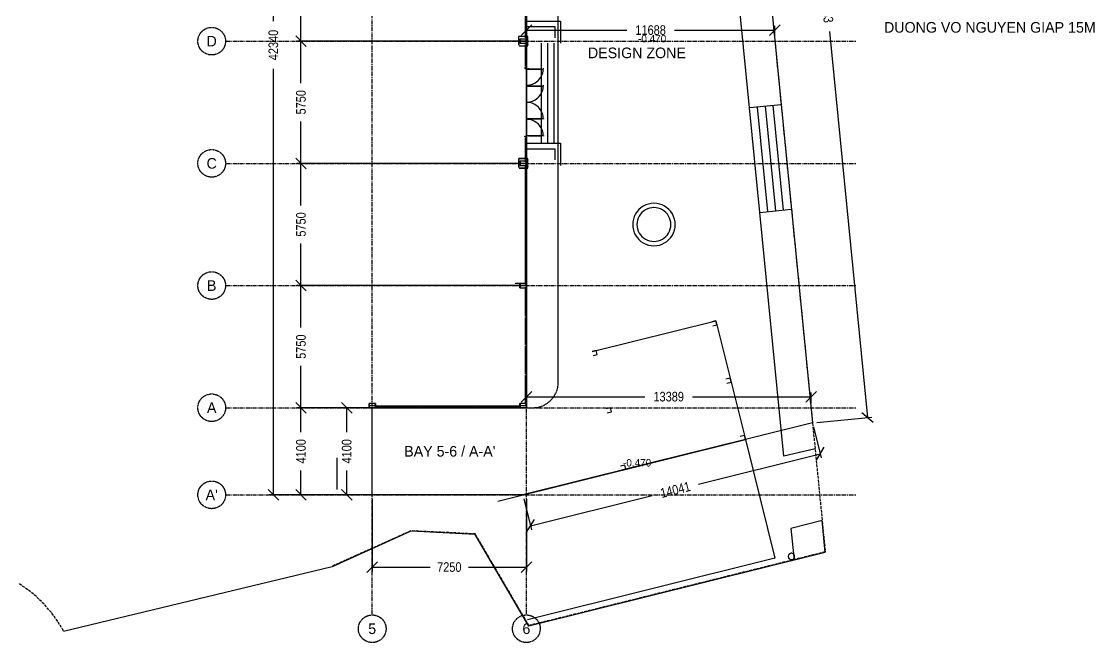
# Model space of a CAD drawing. Header units: millimetres. Extents: x -74219 to 26724, y -11313 to 45223.
# Drawn here: x -23748 to 26724, y -6950 to 22279 of the extents above; entities that cross this region are included whole.
import ezdxf
from ezdxf.enums import TextEntityAlignment as Align

# ---------------------------------------------------------------- set-up
doc = ezdxf.new("R2010")
doc.units = ezdxf.units.MM
for name, pattern in [('CENTER', [5.08, 3.175, -0.635, 0.635, -0.635]), ('DASHDOT', [3.556, 2.54, -0.508, 0, -0.508]), ('DASHED', [1.524, 1.27, -0.254])]:
    doc.linetypes.add(name, pattern=pattern)
for name, color, linetype in [('SMK-ABOVE', 5, 'DASHED'), ('SMK-BLDG', 7, 'CONTINUOUS'), ('SMK-CONTEXT', 8, 'CONTINUOUS'), ('SMK-DIMS', 7, 'CONTINUOUS'), ('SMK-DOOR', 7, 'CONTINUOUS'), ('SMK-EXIST', 30, 'CONTINUOUS'), ('SMK-GLAZ', 5, 'CONTINUOUS'), ('SMK-GRID', 8, 'CENTER'), ('SMK-LEVEL', 7, 'CONTINUOUS'), ('SMK-LOT', 1, 'DASHDOT'), ('SMK-STEPS', 30, 'CONTINUOUS'), ('SMK-TEXT', 7, 'CONTINUOUS'), ('SMK-ZONE', 3, 'CONTINUOUS')]:
    doc.layers.add(name, color=color, linetype=linetype)
doc.styles.add('OpenSansCondensed-Light', font='OpenSansCondensed-Light.ttf')
doc.dimstyles.new('SMK200', dxfattribs={"dimtxt": 450, "dimasz": 300, "dimexe": 200, "dimexo": 200, "dimgap": 100, "dimtad": 1, "dimdec": 0, "dimtsz": 250, "dimcen": 2.5, "dimazin": 3, "dimtfac": 1, "dimtmove": 0, "dimatfit": 3})

# ---------------------------------------------------------------- blocks, each defined once
blk = doc.blocks.new('_OBLIQUE')
at = {"color": 0, "linetype": 'BYBLOCK'}
blk.add_line((-0.5, -0.5), (0.5, 0.5), dxfattribs=at)
blk = doc.blocks.new('*D1')
for p, q in [((-200, 4100), (-10800, 4100)), ((-10600, 2950), (-10600, 4100)), ((-10600, 0), (-10600, 1150)), ((-200, 0), (-10800, 0))]:
    blk.add_line(p, q)
at = {"layer": 'Defpoints'}
for p in [(0, 4100), (-10600, 0), (0, 0)]:
    blk.add_point(p, dxfattribs=at)
at = {"layer": 'SMK-DIMS', "xscale": 500, "yscale": 500, "rotation": 90}
for p in [(-10600, 4100), (-10600, 0)]:
    blk.add_blockref('_OBLIQUE', p, dxfattribs=at)
at = {"layer": 'SMK-DIMS', "insert": (-10600, 2050), "char_height": 450, "attachment_point": 5, "rotation": 90, "style": 'OpenSansCondensed-Light'}
blk.add_mtext('4100', dxfattribs=at)
blk = doc.blocks.new('*D2')
for p, q in [((-200, 9850), (-10800, 9850)), ((-10600, 7875), (-10600, 9850)), ((-10600, 4100), (-10600, 6075)), ((-200, 4100), (-10800, 4100))]:
    blk.add_line(p, q)
at = {"layer": 'Defpoints'}
for p in [(0, 9850), (-10600, 4100), (0, 4100)]:
    blk.add_point(p, dxfattribs=at)
at = {"layer": 'SMK-DIMS', "xscale": 500, "yscale": 500, "rotation": 90}
for p in [(-10600, 9850), (-10600, 4100)]:
    blk.add_blockref('_OBLIQUE', p, dxfattribs=at)
at = {"layer": 'SMK-DIMS', "insert": (-10600, 6975), "char_height": 450, "attachment_point": 5, "rotation": 90, "style": 'OpenSansCondensed-Light'}
blk.add_mtext('5750', dxfattribs=at)
blk = doc.blocks.new('*D3')
for p, q in [((-200, 15600), (-10800, 15600)), ((-10600, 13625), (-10600, 15600)), ((-10600, 9850), (-10600, 11825)), ((-200, 9850), (-10800, 9850))]:
    blk.add_line(p, q)
at = {"layer": 'Defpoints'}
for p in [(0, 15600), (-10600, 9850), (0, 9850)]:
    blk.add_point(p, dxfattribs=at)
at = {"layer": 'SMK-DIMS', "xscale": 500, "yscale": 500, "rotation": 90}
for p in [(-10600, 15600), (-10600, 9850)]:
    blk.add_blockref('_OBLIQUE', p, dxfattribs=at)
at = {"layer": 'SMK-DIMS', "insert": (-10600, 12725), "char_height": 450, "attachment_point": 5, "rotation": 90, "style": 'OpenSansCondensed-Light'}
blk.add_mtext('5750', dxfattribs=at)
blk = doc.blocks.new('*D4')
for p, q in [((-200, 21350), (-10800, 21350)), ((-10600, 19375), (-10600, 21350)), ((-10600, 15600), (-10600, 17575)), ((-200, 15600), (-10800, 15600))]:
    blk.add_line(p, q)
at = {"layer": 'Defpoints'}
for p in [(0, 21350), (-10600, 15600), (0, 15600)]:
    blk.add_point(p, dxfattribs=at)
at = {"layer": 'SMK-DIMS', "xscale": 500, "yscale": 500, "rotation": 90}
for p in [(-10600, 21350), (-10600, 15600)]:
    blk.add_blockref('_OBLIQUE', p, dxfattribs=at)
at = {"layer": 'SMK-DIMS', "insert": (-10600, 18475), "char_height": 450, "attachment_point": 5, "rotation": 90, "style": 'OpenSansCondensed-Light'}
blk.add_mtext('5750', dxfattribs=at)
blk = doc.blocks.new('*D5')
for p, q in [((-200, 27100), (-10800, 27100)), ((-10600, 25125), (-10600, 27100)), ((-10600, 21350), (-10600, 23325)), ((-200, 21350), (-10800, 21350))]:
    blk.add_line(p, q)
at = {"layer": 'Defpoints'}
for p in [(0, 27100), (-10600, 21350), (0, 21350)]:
    blk.add_point(p, dxfattribs=at)
at = {"layer": 'SMK-DIMS', "xscale": 500, "yscale": 500, "rotation": 90}
for p in [(-10600, 27100), (-10600, 21350)]:
    blk.add_blockref('_OBLIQUE', p, dxfattribs=at)
at = {"layer": 'SMK-DIMS', "insert": (-10600, 24225), "char_height": 450, "attachment_point": 5, "rotation": 90, "style": 'OpenSansCondensed-Light'}
blk.add_mtext('5750', dxfattribs=at)
blk = doc.blocks.new('*D9')
for p, q in [((-200, 42340.2), (-12100, 42340.2)), ((-11900, 22295.1), (-11900, 42340.2)), ((-11900, 0), (-11900, 20045.1)), ((-200, 0), (-12100, 0))]:
    blk.add_line(p, q)
at = {"layer": 'Defpoints'}
for p in [(0, 42340.2), (-11900, 0), (0, 0)]:
    blk.add_point(p, dxfattribs=at)
at = {"layer": 'SMK-DIMS', "xscale": 500, "yscale": 500, "rotation": 90}
for p in [(-11900, 42340.2), (-11900, 0)]:
    blk.add_blockref('_OBLIQUE', p, dxfattribs=at)
at = {"layer": 'SMK-DIMS', "insert": (-11900, 21170.1), "char_height": 450, "attachment_point": 5, "rotation": 90, "style": 'OpenSansCondensed-Light'}
blk.add_mtext('42340', dxfattribs=at)
blk = doc.blocks.new('*D11')
for p, q in [((0, 21550), (0, 22070)), ((0, 21870), (4719, 21870)), ((6969, 21870), (11688, 21870)), ((11688, 21550), (11688, 22070))]:
    blk.add_line(p, q)
at = {"layer": 'Defpoints'}
for p in [(0, 21870), (0, 21350), (11688, 21350)]:
    blk.add_point(p, dxfattribs=at)
at = {"layer": 'SMK-DIMS', "xscale": 500, "yscale": 500}
for p in [(0, 21870), (11688, 21870)]:
    blk.add_blockref('_OBLIQUE', p, dxfattribs=at)
at = {"layer": 'SMK-DIMS', "insert": (5844, 21870), "char_height": 450, "attachment_point": 5, "style": 'OpenSansCondensed-Light'}
blk.add_mtext('11688', dxfattribs=at)
blk = doc.blocks.new('*D12')
for p, q in [((0, 4300), (0, 4820)), ((0, 4620), (5569.5, 4620)), ((7819.5, 4620), (13389, 4620)), ((13389, 4300), (13389, 4820))]:
    blk.add_line(p, q)
at = {"layer": 'Defpoints'}
for p in [(0, 4620), (0, 4100), (13389, 4100)]:
    blk.add_point(p, dxfattribs=at)
at = {"layer": 'SMK-DIMS', "xscale": 500, "yscale": 500}
for p in [(0, 4620), (13389, 4620)]:
    blk.add_blockref('_OBLIQUE', p, dxfattribs=at)
at = {"layer": 'SMK-DIMS', "insert": (6694.5, 4620), "char_height": 450, "attachment_point": 5, "style": 'OpenSansCondensed-Light'}
blk.add_mtext('13389', dxfattribs=at)
blk = doc.blocks.new('*D14')
for p, q in [((9855, 41985), (12443, 42240)), ((12244, 42220), (14035, 24052)), ((14255, 21813), (16046, 3644)), ((13658, 3409), (16245, 3664))]:
    blk.add_line(p, q)
at = {"layer": 'Defpoints'}
for p in [(9656, 41965), (12244, 42220), (13459, 3389)]:
    blk.add_point(p, dxfattribs=at)
at = {"layer": 'SMK-DIMS', "xscale": 500, "yscale": 500, "rotation": -84.37057896927848}
for p in [(12244, 42220), (16046, 3644)]:
    blk.add_blockref('_OBLIQUE', p, dxfattribs=at)
at = {"layer": 'SMK-DIMS', "insert": (14145, 22932), "char_height": 450, "attachment_point": 5, "rotation": 275.6294, "style": 'OpenSansCondensed-Light'}
blk.add_mtext('38763', dxfattribs=at)
blk = doc.blocks.new('*D15')
for p, q in [((13507, 3195), (13869, 1739)), ((8099, 510), (13821, 1934)), ((-119, -194), (243, -1650)), ((195, -1456), (5916, -33))]:
    blk.add_line(p, q)
at = {"layer": 'Defpoints'}
for p in [(13459, 3389), (-168, 0), (195, -1456)]:
    blk.add_point(p, dxfattribs=at)
at = {"layer": 'SMK-DIMS', "xscale": 500, "yscale": 500, "rotation": 13.967659105858573}
for p in [(13821, 1934), (195, -1456)]:
    blk.add_blockref('_OBLIQUE', p, dxfattribs=at)
at = {"layer": 'SMK-DIMS', "insert": (7008, 239), "char_height": 450, "attachment_point": 5, "rotation": 13.9677, "style": 'OpenSansCondensed-Light'}
blk.add_mtext('14041', dxfattribs=at)
blk = doc.blocks.new('*D16')
for p, q in [((-7250, -200), (-7250, -3600)), ((0, -200), (0, -3600)), ((-7250, -3400), (-4525, -3400)), ((-2725, -3400), (0, -3400))]:
    blk.add_line(p, q)
at = {"layer": 'Defpoints'}
for p in [(-7250, 0), (0, 0), (-7250, -3400)]:
    blk.add_point(p, dxfattribs=at)
at = {"layer": 'SMK-DIMS', "xscale": 500, "yscale": 500}
for p in [(-7250, -3400), (0, -3400)]:
    blk.add_blockref('_OBLIQUE', p, dxfattribs=at)
at = {"layer": 'SMK-DIMS', "insert": (-3625, -3400), "char_height": 450, "attachment_point": 5, "style": 'OpenSansCondensed-Light'}
blk.add_mtext('7250', dxfattribs=at)
blk = doc.blocks.new('*D17')
for p, q in [((-7450, 4100), (-8650, 4100)), ((-8450, 2950), (-8450, 4100)), ((-8450, 0), (-8450, 1150)), ((-7450, 0), (-8650, 0))]:
    blk.add_line(p, q)
at = {"layer": 'Defpoints'}
for p in [(-7250, 4100), (-8450, 0), (-7250, 0)]:
    blk.add_point(p, dxfattribs=at)
at = {"layer": 'SMK-DIMS', "xscale": 500, "yscale": 500, "rotation": 90}
for p in [(-8450, 4100), (-8450, 0)]:
    blk.add_blockref('_OBLIQUE', p, dxfattribs=at)
at = {"layer": 'SMK-DIMS', "insert": (-8450, 2050), "char_height": 450, "attachment_point": 5, "rotation": 90, "style": 'OpenSansCondensed-Light'}
blk.add_mtext('4100', dxfattribs=at)

msp = doc.modelspace()

# ---------------------------------------------------------------- linework, layer by layer
at = {"layer": 'SMK-ABOVE', "ltscale": 50}
msp.add_lwpolyline([(-0.4, 4100.3), (301.6, 4100.3), (406.2, 4104.8), (510, 4118.5), (612.2, 4141.2), (712, 4172.7), (808.7, 4212.7), (901.6, 4261.1), (989.9, 4317.3), (1072.9, 4381), (1150.1, 4451.8), (1220.8, 4528.9), (1284.6, 4612), (1340.8, 4700.3), (1389.2, 4793.1), (1429.2, 4889.9), (1460.7, 4989.7), (1483.4, 5091.9), (1497, 5195.7), (1501.6, 5300.3), (1501.6, 30800.3)], dxfattribs=at)
at = {"layer": 'SMK-BLDG'}
for points in [[(-0.4, 32000), (-0.4, 4100)], [(-75.4, 22595), (-0.4, 22595), (-0.4, 21449.8), (-75.4, 21449.8)], [(-300.4, 21249.8), (-0.4, 21249.8), (-0.4, 21449.8), (-300.4, 21449.8)], [(-75.4, 20105), (-0.4, 20105), (-0.4, 21249.8), (-75.4, 21249.8)], [(-75.4, 15700), (-0.4, 15700), (-0.4, 16845), (-75.4, 16845)], [(-300.4, 15499.8), (-0.4, 15499.8), (-0.4, 15699.8), (-300.4, 15699.8)], [(-75.4, 9949.8), (-0.4, 9949.8), (-0.4, 15499.8), (-75.4, 15499.8)], [(-525.4, 9850), (-300.4, 9850), (-300.4, 9950), (-525.4, 9950)], [(-300.4, 9749.8), (-0.4, 9749.8), (-0.4, 9949.8), (-300.4, 9949.8)], [(-75.4, 4300), (-0.4, 4300), (-0.4, 9749.8), (-75.4, 9749.8)], [(-7400.4, 4099.8), (-7100.4, 4099.8), (-7100.4, 4299.8), (-7400.4, 4299.8)], [(-7100.4, 4099.8), (-300.4, 4099.8), (-300.4, 4175), (-7100.4, 4175)], [(-0.4, 4100), (-7100.4, 4100)], [(-300.4, 4099.8), (-0.4, 4099.8), (-0.4, 4299.8), (-300.4, 4299.8)], [(-8900.4, 250), (-8900.4, 1750)]]:
    msp.add_lwpolyline(points, dxfattribs=at)
at = {"layer": 'SMK-CONTEXT'}
for points in [[(-1343.8, -292.6), (10301.4, 2603.9), (11691.7, -2985.7), (46.5, -5882.3)], [(14058.1, -2706.3), (119, -6173.4), (-2407.7, -1858.8), (-5435.2, -1714.9), (-9136.8, -3381.7), (-21774, -6424.1)]]:
    msp.add_lwpolyline(points, dxfattribs=at)
at = {"layer": 'SMK-DOOR'}
for points in [[(-75.4, 20105), (-75.4, 20065), (-40.4, 20065), (-40.4, 20075), (-0.4, 20075), (-0.4, 20105)], [(-0.4, 20075), (-0.4, 20035), (799.6, 20035), (799.6, 20075)], [(-0.4, 19275), (73.4, 19278.4), (146.6, 19288.6), (218.5, 19305.6), (288.6, 19329), (356.2, 19358.9), (420.7, 19394.9), (481.7, 19436.6), (538.5, 19483.8), (590.8, 19536.1), (638, 19592.9), (679.8, 19653.9), (715.7, 19718.4), (745.6, 19786), (769, 19856.1), (786, 19928), (796.2, 20001.2), (799.6, 20075)], [(699.6, 20075), (699.6, 20035), (99.6, 20035), (99.6, 20075)], [(99.6, 20055), (699.6, 20055)], [(-0.4, 19275), (-0.4, 19235), (799.6, 19235), (799.6, 19275)], [(-0.4, 18475), (73.4, 18478.4), (146.6, 18488.6), (218.5, 18505.6), (288.6, 18529), (356.2, 18558.9), (420.7, 18594.9), (481.7, 18636.6), (538.5, 18683.8), (590.8, 18736.1), (638, 18792.9), (679.8, 18853.9), (715.7, 18918.4), (745.6, 18986), (769, 19056.1), (786, 19128), (796.2, 19201.2), (799.6, 19275)], [(699.6, 19275), (699.6, 19235), (99.6, 19235), (99.6, 19275)], [(99.6, 19255), (699.6, 19255)], [(799.6, 17675), (796.5, 17744.7), (787.4, 17813.9), (772.3, 17882.1), (751.3, 17948.6), (724.6, 18013.1), (692.4, 18075), (654.9, 18133.9), (612.4, 18189.3), (565.3, 18240.7), (513.8, 18287.9), (458.4, 18330.3), (399.6, 18367.8), (337.7, 18400.1), (273.2, 18426.8), (206.6, 18447.8), (138.5, 18462.9), (69.3, 18472), (-0.4, 18475)], [(-0.4, 17675), (-0.4, 17715), (799.6, 17715), (799.6, 17675)], [(799.6, 16875), (796.5, 16944.7), (787.4, 17013.9), (772.3, 17082.1), (751.3, 17148.6), (724.6, 17213.1), (692.4, 17275), (654.9, 17333.9), (612.4, 17389.3), (565.3, 17440.7), (513.8, 17487.9), (458.4, 17530.3), (399.6, 17567.8), (337.7, 17600.1), (273.2, 17626.8), (206.6, 17647.8), (138.5, 17662.9), (69.3, 17672), (-0.4, 17675)], [(699.6, 17715), (699.6, 17675), (99.6, 17675), (99.6, 17715)], [(99.6, 17695), (699.6, 17695)], [(-75.4, 16845), (-75.4, 16885), (-40.4, 16885), (-40.4, 16875), (-0.4, 16875), (-0.4, 16845)], [(-0.4, 16875), (-0.4, 16915), (799.6, 16915), (799.6, 16875)], [(699.6, 16915), (699.6, 16875), (99.6, 16875), (99.6, 16915)], [(99.6, 16895), (699.6, 16895)]]:
    msp.add_lwpolyline(points, dxfattribs=at)
at = {"layer": 'SMK-EXIST'}
for points in [[(11991.6, 18357.5), (10494.1, 18209.8), (8708.1, 36317.6), (8685, 36527.8), (10199.9, 36470.3)], [(-0.4, 21249.8), (-0.4, 22299.8), (1599.6, 22299.8), (1599.6, 21249.8)], [(-0.4, 21509.8), (-0.4, 22039.8), (1339.6, 22039.8), (1339.6, 21509.8)], [(-0.4, 15499.8), (-0.4, 16549.8), (1599.6, 16549.8), (1599.6, 15499.8)], [(-0.4, 15759.8), (-0.4, 16289.8), (1339.6, 16289.8), (1339.6, 15759.8)], [(13576.5, 2170.8), (12110.4, 1814.2), (10975.2, 13293.1), (12471.5, 13441.4)], [(3088.5, 6745.4), (8911.1, 8193.6), (10301.4, 2603.9), (4478.8, 1155.7)], [(8765.2, 7951.3), (8959.3, 7999.5), (8911.1, 8193.6), (8717, 8145.4)], [(3136.7, 6551.3), (3330.8, 6599.6), (3282.5, 6793.7), (3088.5, 6745.4)], [(9436.3, 5253.5), (9630.4, 5301.7), (9582.1, 5495.8), (9388, 5447.6)], [(3807.8, 3853.5), (4001.9, 3901.8), (3953.6, 4095.9), (3759.5, 4047.6)], [(10107.3, 2555.7), (10301.4, 2603.9), (10253.1, 2798), (10059, 2749.8)], [(4478.8, 1155.7), (4672.9, 1204), (4624.6, 1398.1), (4430.5, 1349.8)], [(14058.1, -2706.3), (13911, -1213.9), (12443.2, -1579.6), (12595.1, -3070.2)]]:
    msp.add_lwpolyline(points, dxfattribs=at)
for points in [[(6999.8, 12721.5), (6991.3, 12852), (6965.8, 12980.3), (6923.7, 13104.2), (6865.9, 13221.5), (6793.2, 13330.3), (6706.9, 13428.6), (6608.6, 13514.9), (6499.8, 13587.5), (6382.5, 13645.4), (6258.7, 13687.4), (6130.4, 13713), (5999.8, 13721.5), (5869.3, 13713), (5741, 13687.4), (5617.2, 13645.4), (5499.8, 13587.5), (5391.1, 13514.9), (5292.7, 13428.6), (5206.5, 13330.3), (5133.8, 13221.5), (5076, 13104.2), (5033.9, 12980.3), (5008.4, 12852), (4999.8, 12721.5), (5008.4, 12591), (5033.9, 12462.7), (5076, 12338.8), (5133.8, 12221.5), (5206.5, 12112.7), (5292.7, 12014.4), (5391.1, 11928.2), (5499.8, 11855.5), (5617.2, 11797.6), (5741, 11755.6), (5869.3, 11730.1), (5999.8, 11721.5), (6130.4, 11730.1), (6258.7, 11755.6), (6382.5, 11797.6), (6499.8, 11855.5), (6608.6, 11928.2), (6706.9, 12014.4), (6793.2, 12112.7), (6865.9, 12221.5), (6923.7, 12338.8), (6965.8, 12462.7), (6991.3, 12591)], [(6796.6, 12721.5), (6789.8, 12825.5), (6769.5, 12927.7), (6736, 13026.4), (6689.9, 13119.9), (6632, 13206.6), (6563.2, 13284.9), (6484.9, 13353.6), (6398.2, 13411.5), (6304.7, 13457.6), (6206.1, 13491.1), (6103.8, 13511.5), (5999.8, 13518.3), (5895.8, 13511.5), (5793.6, 13491.1), (5694.9, 13457.6), (5601.4, 13411.5), (5514.8, 13353.6), (5436.4, 13284.9), (5367.7, 13206.6), (5309.8, 13119.9), (5263.7, 13026.4), (5230.2, 12927.7), (5209.9, 12825.5), (5203.1, 12721.5), (5209.9, 12617.5), (5230.2, 12515.3), (5263.7, 12416.6), (5309.8, 12323.1), (5367.7, 12236.5), (5436.4, 12158.1), (5514.8, 12089.4), (5601.4, 12031.5), (5694.9, 11985.4), (5793.6, 11951.9), (5895.8, 11931.5), (5999.8, 11924.7), (6103.8, 11931.5), (6206.1, 11951.9), (6304.7, 11985.4), (6398.2, 12031.5), (6484.9, 12089.4), (6563.2, 12158.1), (6632, 12236.5), (6689.9, 12323.1), (6736, 12416.6), (6769.5, 12515.3), (6789.8, 12617.5)], [(12617.1, -2898.4), (12615.9, -2878.9), (12612, -2859.6), (12605.7, -2841), (12597, -2823.4), (12586.1, -2807.1), (12573.2, -2792.4), (12558.5, -2779.4), (12542.1, -2768.5), (12524.5, -2759.9), (12506, -2753.5), (12486.7, -2749.7), (12467.1, -2748.4), (12447.6, -2749.7), (12428.3, -2753.5), (12409.7, -2759.9), (12392.1, -2768.5), (12375.8, -2779.4), (12361.1, -2792.4), (12348.1, -2807.1), (12337.2, -2823.4), (12328.6, -2841), (12322.3, -2859.6), (12318.4, -2878.9), (12317.1, -2898.4), (12318.4, -2918), (12322.3, -2937.3), (12328.6, -2955.8), (12337.2, -2973.4), (12348.1, -2989.7), (12361.1, -3004.5), (12375.8, -3017.4), (12392.1, -3028.3), (12409.7, -3037), (12428.3, -3043.3), (12447.6, -3047.2), (12467.1, -3048.4), (12486.7, -3047.2), (12506, -3043.3), (12524.5, -3037), (12542.1, -3028.3), (12558.5, -3017.4), (12573.2, -3004.5), (12586.1, -2989.7), (12597, -2973.4), (12605.7, -2955.8), (12612, -2937.3), (12615.9, -2918)]]:
    msp.add_lwpolyline(points, close=True, dxfattribs=at)
at = {"layer": 'SMK-GLAZ'}
for points in [[(-42.9, 21500), (-42.9, 22545), (-32.9, 22545), (-32.9, 21500)], [(-345.4, 21124.8), (44.6, 21124.8), (47.2, 21124.9), (49.8, 21125.3), (52.4, 21125.8), (54.8, 21126.6), (57.3, 21127.6), (59.6, 21128.8), (61.8, 21130.2), (63.9, 21131.8), (65.8, 21133.6), (67.6, 21135.5), (69.2, 21137.6), (70.6, 21139.8), (71.8, 21142.1), (72.8, 21144.5), (73.6, 21147), (74.1, 21149.6), (74.5, 21152.2), (74.6, 21154.8), (74.6, 21544.8), (74.5, 21547.4), (74.1, 21550), (73.6, 21552.6), (72.8, 21555.1), (71.8, 21557.5), (70.6, 21559.8), (69.2, 21562), (67.6, 21564.1), (65.8, 21566), (63.9, 21567.8), (61.8, 21569.4), (59.6, 21570.8), (57.3, 21572), (54.8, 21573), (52.4, 21573.8), (49.8, 21574.3), (47.2, 21574.7), (44.6, 21574.8), (-345.4, 21574.8), (-348, 21574.7), (-350.6, 21574.3), (-353.2, 21573.8), (-355.7, 21573), (-358.1, 21572), (-360.4, 21570.8), (-362.6, 21569.4), (-364.7, 21567.8), (-366.6, 21566), (-368.4, 21564.1), (-370, 21562), (-371.4, 21559.8), (-372.6, 21557.5), (-373.6, 21555.1), (-374.4, 21552.6), (-375, 21550), (-375.3, 21547.4), (-375.4, 21544.8), (-375.4, 21154.8)], [(-345.4, 21132.8), (44.6, 21132.8), (46.5, 21132.9), (48.4, 21133.1), (50.3, 21133.6), (52.1, 21134.1), (53.9, 21134.9), (55.6, 21135.8), (57.2, 21136.8), (58.7, 21138), (60.1, 21139.2), (61.4, 21140.7), (62.6, 21142.2), (63.6, 21143.8), (64.5, 21145.5), (65.3, 21147.3), (65.8, 21149.1), (66.3, 21151), (66.5, 21152.9), (66.6, 21154.8), (66.6, 21544.8), (66.5, 21546.7), (66.3, 21548.6), (65.8, 21550.5), (65.3, 21552.3), (64.5, 21554.1), (63.6, 21555.8), (62.6, 21557.4), (61.4, 21558.9), (60.1, 21560.4), (58.7, 21561.7), (57.2, 21562.8), (55.6, 21563.9), (53.9, 21564.7), (52.1, 21565.5), (50.3, 21566.1), (48.4, 21566.5), (46.5, 21566.7), (44.6, 21566.8), (-345.4, 21566.8), (-347.3, 21566.7), (-349.2, 21566.5), (-351.1, 21566.1), (-352.9, 21565.5), (-354.7, 21564.7), (-356.4, 21563.9), (-358, 21562.8), (-359.6, 21561.7), (-361, 21560.4), (-362.3, 21558.9), (-363.4, 21557.4), (-364.5, 21555.8), (-365.4, 21554.1), (-366.1, 21552.3), (-366.7, 21550.5), (-367.1, 21548.6), (-367.3, 21546.7), (-367.4, 21544.8), (-367.4, 21154.8)], [(-364.4, 21513.9), (-350.4, 21513.9), (-350.4, 21499.9), (-364.4, 21499.9)], [(-364.4, 21199.8), (-350.4, 21199.8), (-350.4, 21185.8), (-364.4, 21185.8)], [(-314.4, 21566.8), (-300.4, 21566.8), (-300.4, 21552.8), (-314.4, 21552.8)], [(-9.4, 21346.8), (-291.4, 21346.8), (-291.4, 21249.8), (-300.4, 21249.8), (-300.4, 21449.8), (-291.4, 21449.8), (-291.4, 21352.8), (-9.4, 21352.8), (-9.4, 21449.8), (-0.4, 21449.8), (-0.4, 21249.8), (-9.4, 21249.8)], [(-250.4, 21566.8), (-250.4, 21574.8)], [(-250.4, 21566.8), (-250.4, 21574.8)], [(-247.4, 21566.8), (-247.4, 21574.8)], [(-247.4, 21566.8), (-247.4, 21574.8)], [(-53.4, 21566.8), (-53.4, 21574.8)], [(-53.4, 21566.8), (-53.4, 21574.8)], [(-50.4, 21566.8), (-50.4, 21574.8)], [(-50.4, 21566.8), (-50.4, 21574.8)], [(-42.9, 21200), (-42.9, 20155), (-32.9, 20155), (-32.9, 21200)], [(13.6, 21566.8), (-0.4, 21566.8), (-0.4, 21552.8), (13.6, 21552.8)], [(49.6, 21513.9), (63.6, 21513.9), (63.6, 21499.9), (49.6, 21499.9)], [(49.6, 21199.8), (63.6, 21199.8), (63.6, 21185.8), (49.6, 21185.8)], [(66.6, 21449.8), (74.6, 21449.8)], [(66.6, 21446.8), (74.6, 21446.8)], [(66.6, 21252.8), (74.6, 21252.8)], [(66.6, 21249.8), (74.6, 21249.8)], [(-314.4, 21132.9), (-300.4, 21132.9), (-300.4, 21146.9), (-314.4, 21146.9)], [(-250.4, 21132.8), (-250.4, 21124.8)], [(-250.4, 21132.8), (-250.4, 21124.8)], [(-247.4, 21132.8), (-247.4, 21124.8)], [(-247.4, 21132.8), (-247.4, 21124.8)], [(-53.4, 21132.8), (-53.4, 21124.8)], [(-53.4, 21132.8), (-53.4, 21124.8)], [(-50.4, 21132.8), (-50.4, 21124.8)], [(-50.4, 21132.8), (-50.4, 21124.8)], [(13.6, 21132.9), (-0.4, 21132.9), (-0.4, 21146.9), (13.6, 21146.9)], [(-42.9, 16795), (-42.9, 15750), (-32.9, 15750), (-32.9, 16795)], [(-345.4, 15374.8), (44.6, 15374.8), (47.2, 15374.9), (49.8, 15375.3), (52.4, 15375.8), (54.8, 15376.6), (57.3, 15377.6), (59.6, 15378.8), (61.8, 15380.2), (63.9, 15381.8), (65.8, 15383.6), (67.6, 15385.5), (69.2, 15387.6), (70.6, 15389.8), (71.8, 15392.1), (72.8, 15394.5), (73.6, 15397), (74.1, 15399.6), (74.5, 15402.2), (74.6, 15404.8), (74.6, 15794.8), (74.5, 15797.4), (74.1, 15800), (73.6, 15802.6), (72.8, 15805.1), (71.8, 15807.5), (70.6, 15809.8), (69.2, 15812), (67.6, 15814.1), (65.8, 15816), (63.9, 15817.8), (61.8, 15819.4), (59.6, 15820.8), (57.3, 15822), (54.8, 15823), (52.4, 15823.8), (49.8, 15824.3), (47.2, 15824.7), (44.6, 15824.8), (-345.4, 15824.8), (-348, 15824.7), (-350.6, 15824.3), (-353.2, 15823.8), (-355.7, 15823), (-358.1, 15822), (-360.4, 15820.8), (-362.6, 15819.4), (-364.7, 15817.8), (-366.6, 15816), (-368.4, 15814.1), (-370, 15812), (-371.4, 15809.8), (-372.6, 15807.5), (-373.6, 15805.1), (-374.4, 15802.6), (-375, 15800), (-375.3, 15797.4), (-375.4, 15794.8), (-375.4, 15404.8)], [(-345.4, 15382.8), (44.6, 15382.8), (46.5, 15382.9), (48.4, 15383.1), (50.3, 15383.6), (52.1, 15384.1), (53.9, 15384.9), (55.6, 15385.8), (57.2, 15386.8), (58.7, 15388), (60.1, 15389.2), (61.4, 15390.7), (62.6, 15392.2), (63.6, 15393.8), (64.5, 15395.5), (65.3, 15397.3), (65.8, 15399.1), (66.3, 15401), (66.5, 15402.9), (66.6, 15404.8), (66.6, 15794.8), (66.5, 15796.7), (66.3, 15798.6), (65.8, 15800.5), (65.3, 15802.3), (64.5, 15804.1), (63.6, 15805.8), (62.6, 15807.4), (61.4, 15808.9), (60.1, 15810.4), (58.7, 15811.7), (57.2, 15812.8), (55.6, 15813.9), (53.9, 15814.7), (52.1, 15815.5), (50.3, 15816.1), (48.4, 15816.5), (46.5, 15816.7), (44.6, 15816.8), (-345.4, 15816.8), (-347.3, 15816.7), (-349.2, 15816.5), (-351.1, 15816.1), (-352.9, 15815.5), (-354.7, 15814.7), (-356.4, 15813.9), (-358, 15812.8), (-359.6, 15811.7), (-361, 15810.4), (-362.3, 15808.9), (-363.4, 15807.4), (-364.5, 15805.8), (-365.4, 15804.1), (-366.1, 15802.3), (-366.7, 15800.5), (-367.1, 15798.6), (-367.3, 15796.7), (-367.4, 15794.8), (-367.4, 15404.8)], [(-364.4, 15763.9), (-350.4, 15763.9), (-350.4, 15749.9), (-364.4, 15749.9)], [(-314.4, 15816.8), (-300.4, 15816.8), (-300.4, 15802.8), (-314.4, 15802.8)], [(-9.4, 15596.8), (-291.4, 15596.8), (-291.4, 15499.8), (-300.4, 15499.8), (-300.4, 15699.8), (-291.4, 15699.8), (-291.4, 15602.8), (-9.4, 15602.8), (-9.4, 15699.8), (-0.4, 15699.8), (-0.4, 15499.8), (-9.4, 15499.8)], [(-250.4, 15816.8), (-250.4, 15824.8)], [(-250.4, 15816.8), (-250.4, 15824.8)], [(-247.4, 15816.8), (-247.4, 15824.8)], [(-247.4, 15816.8), (-247.4, 15824.8)], [(-53.4, 15816.8), (-53.4, 15824.8)], [(-53.4, 15816.8), (-53.4, 15824.8)], [(-50.4, 15816.8), (-50.4, 15824.8)], [(-50.4, 15816.8), (-50.4, 15824.8)], [(13.6, 15816.8), (-0.4, 15816.8), (-0.4, 15802.8), (13.6, 15802.8)], [(49.6, 15763.9), (63.6, 15763.9), (63.6, 15749.9), (49.6, 15749.9)], [(66.6, 15699.8), (74.6, 15699.8)], [(66.6, 15696.8), (74.6, 15696.8)], [(-364.4, 15449.8), (-350.4, 15449.8), (-350.4, 15435.8), (-364.4, 15435.8)], [(-314.4, 15382.9), (-300.4, 15382.9), (-300.4, 15396.9), (-314.4, 15396.9)], [(-250.4, 15382.8), (-250.4, 15374.8)], [(-250.4, 15382.8), (-250.4, 15374.8)], [(-247.4, 15382.8), (-247.4, 15374.8)], [(-247.4, 15382.8), (-247.4, 15374.8)], [(-53.4, 15382.8), (-53.4, 15374.8)], [(-53.4, 15382.8), (-53.4, 15374.8)], [(-50.4, 15382.8), (-50.4, 15374.8)], [(-50.4, 15382.8), (-50.4, 15374.8)], [(-42.9, 9999.8), (-42.9, 15450), (-32.9, 15450), (-32.9, 9999.8)], [(13.6, 15382.9), (-0.4, 15382.9), (-0.4, 15396.9), (13.6, 15396.9)], [(49.6, 15449.8), (63.6, 15449.8), (63.6, 15435.8), (49.6, 15435.8)], [(66.6, 15502.8), (74.6, 15502.8)], [(66.6, 15499.8), (74.6, 15499.8)], [(-0.4, 12700), (-0.4, 9780)], [(-9.4, 9846.8), (-291.4, 9846.8), (-291.4, 9749.8), (-300.4, 9749.8), (-300.4, 9949.8), (-291.4, 9949.8), (-291.4, 9852.8), (-9.4, 9852.8), (-9.4, 9949.8), (-0.4, 9949.8), (-0.4, 9749.8), (-9.4, 9749.8)], [(-42.9, 9700), (-42.9, 8400), (-32.9, 8400), (-32.9, 9700)], [(-42.9, 8350), (-42.9, 7050), (-32.9, 7050), (-32.9, 8350)], [(-42.9, 7000), (-42.9, 5700), (-32.9, 5700), (-32.9, 7000)], [(-42.9, 5650), (-42.9, 4350), (-32.9, 4350), (-32.9, 5650)], [(-7109.4, 4196.8), (-7391.4, 4196.8), (-7391.4, 4099.8), (-7400.4, 4099.8), (-7400.4, 4299.8), (-7391.4, 4299.8), (-7391.4, 4202.8), (-7109.4, 4202.8), (-7109.4, 4299.8), (-7100.4, 4299.8), (-7100.4, 4099.8), (-7109.4, 4099.8)], [(-7060.4, 4132.5), (-5025.4, 4132.5), (-5025.4, 4142.5), (-7060.4, 4142.5)], [(-4975.4, 4132.5), (-2425.4, 4132.5), (-2425.4, 4142.5), (-4975.4, 4142.5)], [(-2375.4, 4132.5), (-350.4, 4132.5), (-350.4, 4142.5), (-2375.4, 4142.5)], [(-9.4, 4196.8), (-291.4, 4196.8), (-291.4, 4099.8), (-300.4, 4099.8), (-300.4, 4299.8), (-291.4, 4299.8), (-291.4, 4202.8), (-9.4, 4202.8), (-9.4, 4299.8), (-0.4, 4299.8), (-0.4, 4099.8), (-9.4, 4099.8)]]:
    msp.add_lwpolyline(points, dxfattribs=at)
at = {"layer": 'SMK-GRID', "ltscale": 60}
for p, q in [((-7250, -5600), (-7250, 44200)), ((0, -5600), (0, 44200)), ((-14100, 21350), (15500, 21350)), ((-14100, 15600), (15500, 15600)), ((-14100, 9850), (15500, 9850)), ((-14100, 4100), (15500, 4100)), ((-14100, 0), (15500, 0))]:
    msp.add_line(p, q, dxfattribs=at)
at = {"layer": 'SMK-GRID'}
for centre in [(-14800, 21350), (-14800, 15600), (-14800, 9850), (-14800, 4100), (-14800, 0), (-7250, -6300), (0, -6300)]:
    msp.add_circle(centre, 650, dxfattribs=at)
at = {"layer": 'SMK-LOT', "ltscale": 50}
for points in [[(-74219, 45222.9), (9656.2, 41965.1), (14057.3, -2684.6), (118.1, -6151.6), (-2408.5, -1837), (-5432.8, -1692.1), (-9138.8, -3360.4)], [(-21775, -6402.1), (-22037.6, -5958.3), (-22338.5, -5539.4), (-22675.2, -5148.7), (-23045.1, -4789.3), (-23445.4, -4464.1), (-23872.8, -4175.5)]]:
    msp.add_lwpolyline(points, dxfattribs=at)
at = {"layer": 'SMK-STEPS'}
for points in [[(699.6, 21249.8), (699.6, 16549.8)], [(999.6, 21249.8), (999.6, 16549.8)], [(1299.6, 21249.8), (1299.6, 16549.8)], [(10988.1, 13294.8), (10502.4, 18214.2)], [(11357.9, 13331.3), (10872.2, 18250.8)], [(11727.6, 13367.8), (11242, 18287.3)], [(12097.4, 13404.3), (11611.7, 18323.8)]]:
    msp.add_lwpolyline(points, dxfattribs=at)
at = {"layer": 'SMK-ZONE'}
msp.add_lwpolyline([(0, 42340.2), (9656.2, 41965.1), (13458.6, 3389.2), (-167.5, 0), (-7250, 0), (-7250, 4100), (0, 4100)], close=True, dxfattribs=at)

# ---------------------------------------------------------------- texts
at = {"layer": 'SMK-GRID'}
for s, p in [('D', (-14800, 21350)), ('C', (-14800, 15600)), ('B', (-14800, 9850)), ('A', (-14800, 4100)), ("A'", (-14800, 0)), ('5', (-7250, -6300)), ('6', (0, -6300))]:
    msp.add_text(s, height=500, dxfattribs=at).set_placement(p, align=Align.MIDDLE_CENTER)
at = {"layer": 'SMK-LEVEL'}
for p in [(5251.1, 21294.5), (4546.2, 1335.1)]:
    msp.add_text('-0.470', height=350, dxfattribs=at).set_placement(p)
at = {"layer": 'SMK-TEXT'}
for s, p in [('DUONG VO NGUYEN GIAP 15M', (21800, 22000)), ('DESIGN ZONE', (5200, 20800)), ("BAY 5-6 / A-A'", (-3600, 2050))]:
    msp.add_text(s, height=500, dxfattribs=at).set_placement(p, align=Align.MIDDLE_CENTER)

# ---------------------------------------------------------------- dimensions: what is measured, and where the dimension line sits
at = {"layer": 'SMK-DIMS'}
for base, p1, p2, angle, picture, middle in [((-11900, 0), (0, 0), (0, 42340.2), 90, '*D9', (-11900, 21170.1)), ((12243.7, 42220.1), (9656.2, 41965.1), (13458.6, 3389.2), 275.62942, '*D14', (14144.9, 22932.2)), ((-10600, 21350), (0, 21350), (0, 27100), 90, '*D5', (-10600, 24225)), ((-10600, 15600), (0, 15600), (0, 21350), 90, '*D4', (-10600, 18475)), ((-10600, 9850), (0, 9850), (0, 15600), 90, '*D3', (-10600, 12725)), ((-10600, 4100), (0, 4100), (0, 9850), 90, '*D2', (-10600, 6975)), ((-10600, 0), (0, 0), (0, 4100), 90, '*D1', (-10600, 2050)), ((-8450, 0), (-7250, 0), (-7250, 4100), 90, '*D17', (-8450, 2050)), ((194.6, -1455.6), (-167.5, 0), (13458.6, 3389.2), 13.96766, '*D15', (7007.6, 239))]:
    dim = msp.add_linear_dim(base=base, p1=p1, p2=p2, angle=angle, dimstyle='SMK200', dxfattribs=at)
    dim.commit()
    dim.dimension.update_dxf_attribs({"geometry": picture, "text_midpoint": middle})
for base, p1, p2, picture, middle in [((0, 21870), (0, 21350), (11688, 21350), '*D11', (5844, 21870)), ((0, 4620), (0, 4100), (13389, 4100), '*D12', (6694.5, 4620)), ((-7250, -3400), (-7250, 0), (0, 0), '*D16', (-3625, -3400))]:
    dim = msp.add_linear_dim(base=base, p1=p1, p2=p2, dimstyle='SMK200', dxfattribs=at)
    dim.commit()
    dim.dimension.update_dxf_attribs({"geometry": picture, "text_midpoint": middle})

doc.saveas('drawing.dxf')
